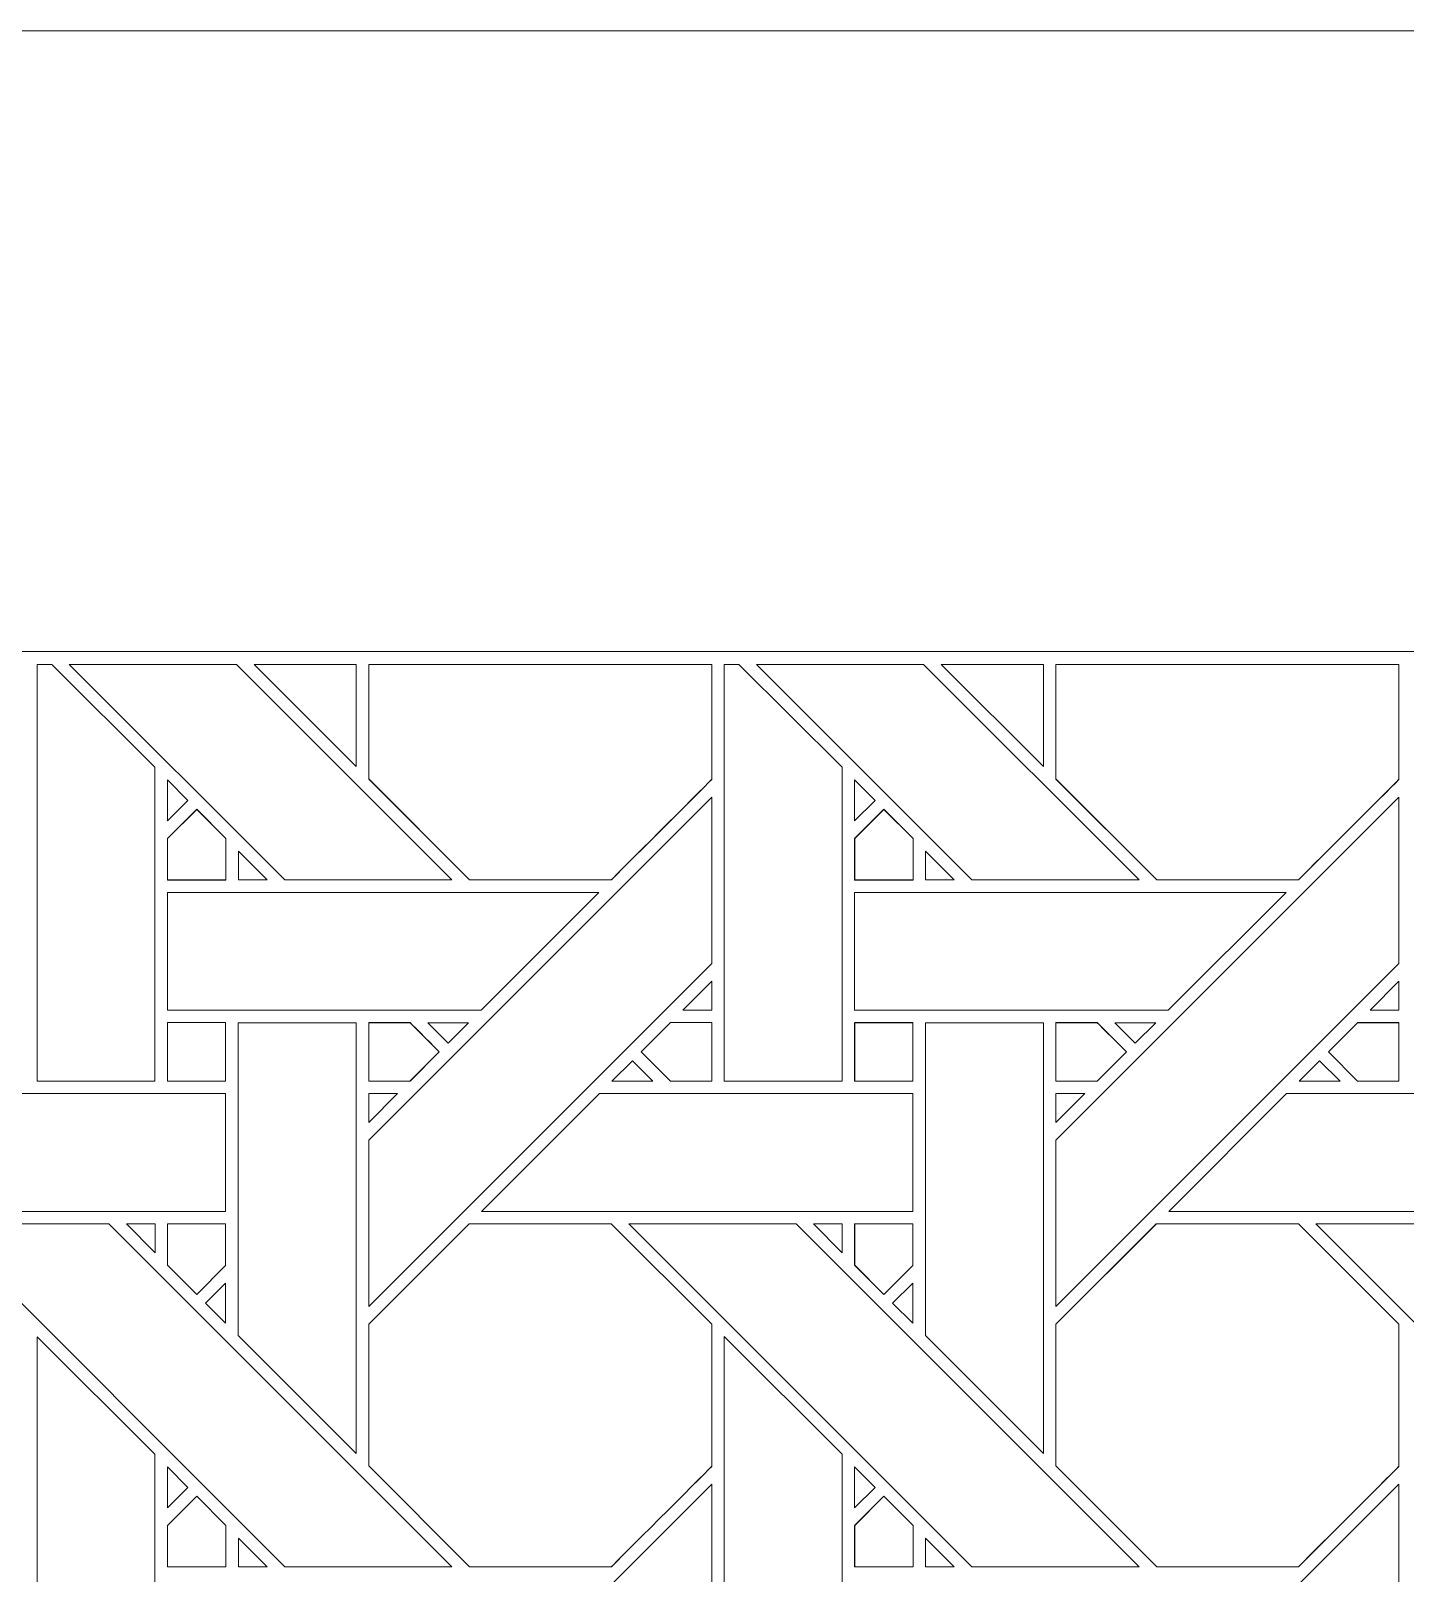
# Model space of a CAD drawing. Header units: inches. Extents: x 3.4 to 21.4, y 0.1 to 18.1.
# Drawn here: x 16.898 to 18.795, y 15.965 to 18.095 of the extents above; entities that cross this region are included whole.
import ezdxf

# ---------------------------------------------------------------- set-up
doc = ezdxf.new("R2010")
doc.units = ezdxf.units.IN
doc.header["$MEASUREMENT"] = 0
doc.layers.add('Design', color=7, linetype='Continuous', lineweight=0)

msp = doc.modelspace()

# ---------------------------------------------------------------- linework, layer by layer
at = {"layer": 'Design'}
for points, knots in [([(3.3829, 18.0948), (3.3829, 18.0948), (3.3829, 0.0948), (3.3829, 0.0948), (3.3829, 0.0948), (21.3829, 0.0948), (21.3829, 0.0948), (21.3829, 0.0948), (21.3829, 18.0948), (21.3829, 18.0948), (21.3829, 18.0948), (3.3829, 18.0948), (3.3829, 18.0948)], [0, 0, 0, 0, 1, 1, 1, 2, 2, 2, 3, 3, 3, 4, 4, 4, 4]), ([(4.2402, 17.2374), (4.2402, 17.2374), (4.2402, 0.9521), (4.2402, 0.9521), (4.2402, 0.9521), (20.5255, 0.9521), (20.5255, 0.9521), (20.5255, 0.9521), (20.5255, 17.2374), (20.5255, 17.2374), (20.5255, 17.2374), (4.2402, 17.2374), (4.2402, 17.2374)], [0, 0, 0, 0, 1, 1, 1, 2, 2, 2, 3, 3, 3, 4, 4, 4, 4]), ([(17.0689, 16.6442), (17.0689, 16.6442), (16.9061, 16.6442), (16.9061, 16.6442), (16.9061, 16.6442), (16.9061, 17.2198), (16.9061, 17.2198), (16.9061, 17.2198), (16.9265, 17.2198), (16.9265, 17.2198), (16.9265, 17.2198), (17.0689, 17.0779), (17.0689, 17.0779), (17.0689, 17.0779), (17.0689, 16.6442), (17.0689, 16.6442)], [0, 0, 0, 0, 1, 1, 1, 2, 2, 2, 3, 3, 3, 4, 4, 4, 5, 5, 5, 5]), ([(17.479, 16.9222), (17.479, 16.9222), (17.248, 16.9222), (17.248, 16.9222), (17.248, 16.9222), (16.9505, 17.2198), (16.9505, 17.2198), (16.9505, 17.2198), (17.1815, 17.2198), (17.1815, 17.2198), (17.1815, 17.2198), (17.479, 16.9222), (17.479, 16.9222)], [0, 0, 0, 0, 1, 1, 1, 2, 2, 2, 3, 3, 3, 4, 4, 4, 4]), ([(17.3469, 17.2198), (17.3469, 17.2198), (17.3469, 17.0786), (17.3469, 17.0786), (17.3469, 17.0786), (17.2058, 17.2198), (17.2058, 17.2198), (17.2058, 17.2198), (17.3469, 17.2198), (17.3469, 17.2198)], [0, 0, 0, 0, 1, 1, 1, 2, 2, 2, 3, 3, 3, 3]), ([(17.8377, 17.2198), (17.8377, 17.2198), (17.8377, 17.0611), (17.8377, 17.0611), (17.82, 17.0431), (17.708, 16.9314), (17.6991, 16.9224), (17.6991, 16.9224), (17.5033, 16.9224), (17.5033, 16.9224), (17.5033, 16.9224), (17.3641, 17.0616), (17.3641, 17.0616), (17.3641, 17.0616), (17.3641, 17.2198), (17.3641, 17.2198), (17.3641, 17.2198), (17.8377, 17.2198), (17.8377, 17.2198)], [0, 0, 0, 0, 1, 1, 1, 2, 2, 2, 3, 3, 3, 4, 4, 4, 5, 5, 5, 6, 6, 6, 6]), ([(17.3641, 17.2198), (17.3641, 17.2198), (17.8377, 17.2198), (17.8377, 17.2198), (17.8377, 17.2198), (17.8377, 17.0609), (17.8377, 17.0609), (17.8199, 17.0429), (17.7079, 16.9312), (17.699, 16.9222), (17.699, 16.9222), (17.5033, 16.9222), (17.5033, 16.9222), (17.5033, 16.9222), (17.3641, 17.0615), (17.3641, 17.0615), (17.3641, 17.0615), (17.3641, 17.2198), (17.3641, 17.2198)], [0, 0, 0, 0, 1, 1, 1, 2, 2, 2, 3, 3, 3, 4, 4, 4, 5, 5, 5, 6, 6, 6, 6]), ([(18.0176, 16.6442), (18.0176, 16.6442), (17.8548, 16.6442), (17.8548, 16.6442), (17.8548, 16.6442), (17.8548, 17.2198), (17.8548, 17.2198), (17.8548, 17.2198), (17.8752, 17.2198), (17.8752, 17.2198), (17.8752, 17.2198), (18.0176, 17.0779), (18.0176, 17.0779), (18.0176, 17.0779), (18.0176, 16.6442), (18.0176, 16.6442)], [0, 0, 0, 0, 1, 1, 1, 2, 2, 2, 3, 3, 3, 4, 4, 4, 5, 5, 5, 5]), ([(18.4278, 16.9222), (18.4278, 16.9222), (18.1968, 16.9222), (18.1968, 16.9222), (18.1968, 16.9222), (17.8993, 17.2198), (17.8993, 17.2198), (17.8993, 17.2198), (18.1302, 17.2198), (18.1302, 17.2198), (18.1302, 17.2198), (18.4278, 16.9222), (18.4278, 16.9222)], [0, 0, 0, 0, 1, 1, 1, 2, 2, 2, 3, 3, 3, 4, 4, 4, 4]), ([(18.2956, 17.2198), (18.2956, 17.2198), (18.2956, 17.0786), (18.2956, 17.0786), (18.2956, 17.0786), (18.1545, 17.2198), (18.1545, 17.2198), (18.1545, 17.2198), (18.2956, 17.2198), (18.2956, 17.2198)], [0, 0, 0, 0, 1, 1, 1, 2, 2, 2, 3, 3, 3, 3]), ([(18.7865, 17.2198), (18.7865, 17.2198), (18.7865, 17.0611), (18.7865, 17.0611), (18.7687, 17.0431), (18.6568, 16.9314), (18.6478, 16.9224), (18.6478, 16.9224), (18.4521, 16.9224), (18.4521, 16.9224), (18.4521, 16.9224), (18.3128, 17.0616), (18.3128, 17.0616), (18.3128, 17.0616), (18.3128, 17.2198), (18.3128, 17.2198), (18.3128, 17.2198), (18.7865, 17.2198), (18.7865, 17.2198)], [0, 0, 0, 0, 1, 1, 1, 2, 2, 2, 3, 3, 3, 4, 4, 4, 5, 5, 5, 6, 6, 6, 6]), ([(18.3128, 17.2198), (18.3128, 17.2198), (18.7865, 17.2198), (18.7865, 17.2198), (18.7865, 17.2198), (18.7865, 17.0609), (18.7865, 17.0609), (18.7685, 17.0428), (18.6565, 16.9311), (18.6477, 16.9222), (18.6477, 16.9222), (18.452, 16.9222), (18.452, 16.9222), (18.452, 16.9222), (18.3128, 17.0615), (18.3128, 17.0615), (18.3128, 17.0615), (18.3128, 17.2198), (18.3128, 17.2198)], [0, 0, 0, 0, 1, 1, 1, 2, 2, 2, 3, 3, 3, 4, 4, 4, 5, 5, 5, 6, 6, 6, 6]), ([(17.0862, 17.0037), (17.0862, 17.0037), (17.0862, 17.0604), (17.0862, 17.0604), (17.0862, 17.0604), (17.1144, 17.0318), (17.1144, 17.0318), (17.1144, 17.0318), (17.0862, 17.0037), (17.0862, 17.0037)], [0, 0, 0, 0, 1, 1, 1, 2, 2, 2, 3, 3, 3, 3]), ([(18.0349, 17.0037), (18.0349, 17.0037), (18.0349, 17.0604), (18.0349, 17.0604), (18.0349, 17.0604), (18.0631, 17.0318), (18.0631, 17.0318), (18.0631, 17.0318), (18.0349, 17.0037), (18.0349, 17.0037)], [0, 0, 0, 0, 1, 1, 1, 2, 2, 2, 3, 3, 3, 3]), ([(17.0862, 16.9221), (17.0862, 16.9221), (17.0862, 16.9794), (17.0862, 16.9794), (17.0862, 16.9794), (17.1266, 17.0198), (17.1266, 17.0198), (17.1266, 17.0198), (17.1669, 16.9794), (17.1669, 16.9794), (17.1669, 16.9794), (17.1669, 16.9221), (17.1669, 16.9221), (17.1669, 16.9221), (17.0862, 16.9221), (17.0862, 16.9221)], [0, 0, 0, 0, 1, 1, 1, 2, 2, 2, 3, 3, 3, 4, 4, 4, 5, 5, 5, 5]), ([(17.1265, 17.0196), (17.1265, 17.0196), (17.1668, 16.9793), (17.1668, 16.9793), (17.1668, 16.9793), (17.1668, 16.922), (17.1668, 16.922), (17.1668, 16.922), (17.0862, 16.922), (17.0862, 16.922), (17.0862, 16.922), (17.0862, 16.9793), (17.0862, 16.9793), (17.0862, 16.9793), (17.1265, 17.0196), (17.1265, 17.0196)], [0, 0, 0, 0, 1, 1, 1, 2, 2, 2, 3, 3, 3, 4, 4, 4, 5, 5, 5, 5]), ([(17.8377, 17.0365), (17.8377, 17.0365), (17.8377, 16.8065), (17.8377, 16.8065), (17.8377, 16.8065), (17.364, 16.3328), (17.364, 16.3328), (17.364, 16.3328), (17.364, 16.5629), (17.364, 16.5629), (17.364, 16.5629), (17.8377, 17.0365), (17.8377, 17.0365)], [0, 0, 0, 0, 1, 1, 1, 2, 2, 2, 3, 3, 3, 4, 4, 4, 4]), ([(18.0752, 17.0196), (18.0752, 17.0196), (18.1156, 16.9793), (18.1156, 16.9793), (18.1156, 16.9793), (18.1156, 16.922), (18.1156, 16.922), (18.1156, 16.922), (18.0349, 16.922), (18.0349, 16.922), (18.0349, 16.922), (18.0349, 16.9793), (18.0349, 16.9793), (18.0349, 16.9793), (18.0752, 17.0196), (18.0752, 17.0196)], [0, 0, 0, 0, 1, 1, 1, 2, 2, 2, 3, 3, 3, 4, 4, 4, 5, 5, 5, 5]), ([(18.035, 16.9221), (18.035, 16.9221), (18.035, 16.9794), (18.035, 16.9794), (18.035, 16.9794), (18.0753, 17.0198), (18.0753, 17.0198), (18.0753, 17.0198), (18.1156, 16.9794), (18.1156, 16.9794), (18.1156, 16.9794), (18.1156, 16.9221), (18.1156, 16.9221), (18.1156, 16.9221), (18.035, 16.9221), (18.035, 16.9221)], [0, 0, 0, 0, 1, 1, 1, 2, 2, 2, 3, 3, 3, 4, 4, 4, 5, 5, 5, 5]), ([(18.7864, 17.0365), (18.7864, 17.0365), (18.7864, 16.8065), (18.7864, 16.8065), (18.7864, 16.8065), (18.3128, 16.3328), (18.3128, 16.3328), (18.3128, 16.3328), (18.3128, 16.5629), (18.3128, 16.5629), (18.3128, 16.5629), (18.7864, 17.0365), (18.7864, 17.0365)], [0, 0, 0, 0, 1, 1, 1, 2, 2, 2, 3, 3, 3, 4, 4, 4, 4]), ([(17.1841, 16.9222), (17.1841, 16.9222), (17.1841, 16.962), (17.1841, 16.962), (17.1841, 16.962), (17.2238, 16.9222), (17.2238, 16.9222), (17.2238, 16.9222), (17.1841, 16.9222), (17.1841, 16.9222)], [0, 0, 0, 0, 1, 1, 1, 2, 2, 2, 3, 3, 3, 3]), ([(18.1328, 16.9222), (18.1328, 16.9222), (18.1328, 16.962), (18.1328, 16.962), (18.1328, 16.962), (18.1725, 16.9222), (18.1725, 16.9222), (18.1725, 16.9222), (18.1328, 16.9222), (18.1328, 16.9222)], [0, 0, 0, 0, 1, 1, 1, 2, 2, 2, 3, 3, 3, 3]), ([(17.6819, 16.905), (17.6819, 16.905), (17.5191, 16.7423), (17.5191, 16.7423), (17.5191, 16.7423), (17.0862, 16.7423), (17.0862, 16.7423), (17.0862, 16.7423), (17.0862, 16.905), (17.0862, 16.905), (17.0862, 16.905), (17.6819, 16.905), (17.6819, 16.905)], [0, 0, 0, 0, 1, 1, 1, 2, 2, 2, 3, 3, 3, 4, 4, 4, 4]), ([(18.6306, 16.905), (18.6306, 16.905), (18.4679, 16.7423), (18.4679, 16.7423), (18.4679, 16.7423), (18.0349, 16.7423), (18.0349, 16.7423), (18.0349, 16.7423), (18.0349, 16.905), (18.0349, 16.905), (18.0349, 16.905), (18.6306, 16.905), (18.6306, 16.905)], [0, 0, 0, 0, 1, 1, 1, 2, 2, 2, 3, 3, 3, 4, 4, 4, 4]), ([(17.8377, 16.7423), (17.8377, 16.7423), (17.7979, 16.7423), (17.7979, 16.7423), (17.7979, 16.7423), (17.8377, 16.7821), (17.8377, 16.7821), (17.8377, 16.7821), (17.8377, 16.7423), (17.8377, 16.7423)], [0, 0, 0, 0, 1, 1, 1, 2, 2, 2, 3, 3, 3, 3]), ([(18.7467, 16.7423), (18.7467, 16.7423), (18.7864, 16.7821), (18.7864, 16.7821), (18.7864, 16.7821), (18.7864, 16.7423), (18.7864, 16.7423), (18.7864, 16.7423), (18.7467, 16.7423), (18.7467, 16.7423)], [0, 0, 0, 0, 1, 1, 1, 2, 2, 2, 3, 3, 3, 3]), ([(17.0862, 16.6443), (17.0862, 16.6443), (17.0862, 16.7251), (17.0862, 16.7251), (17.0862, 16.7251), (17.1664, 16.7251), (17.1664, 16.7251), (17.1664, 16.7251), (17.1664, 16.6443), (17.1664, 16.6443), (17.1664, 16.6443), (17.0862, 16.6443), (17.0862, 16.6443)], [0, 0, 0, 0, 1, 1, 1, 2, 2, 2, 3, 3, 3, 4, 4, 4, 4]), ([(17.1664, 16.6443), (17.1664, 16.6443), (17.0862, 16.6443), (17.0862, 16.6443), (17.0862, 16.6443), (17.0862, 16.7251), (17.0862, 16.7251), (17.0862, 16.7251), (17.1664, 16.7251), (17.1664, 16.7251), (17.1664, 16.7251), (17.1664, 16.6443), (17.1664, 16.6443)], [0, 0, 0, 0, 1, 1, 1, 2, 2, 2, 3, 3, 3, 4, 4, 4, 4]), ([(17.184, 16.2928), (17.184, 16.2928), (17.184, 16.725), (17.184, 16.725), (17.184, 16.725), (17.3469, 16.725), (17.3469, 16.725), (17.3469, 16.725), (17.3469, 16.1299), (17.3469, 16.1299), (17.3469, 16.1299), (17.184, 16.2928), (17.184, 16.2928)], [0, 0, 0, 0, 1, 1, 1, 2, 2, 2, 3, 3, 3, 4, 4, 4, 4]), ([(17.4614, 16.6847), (17.4614, 16.6847), (17.421, 16.6442), (17.421, 16.6442), (17.421, 16.6442), (17.364, 16.6442), (17.364, 16.6442), (17.364, 16.6442), (17.364, 16.725), (17.364, 16.725), (17.364, 16.725), (17.4211, 16.725), (17.4211, 16.725), (17.4264, 16.7197), (17.4572, 16.6889), (17.4614, 16.6847)], [0, 0, 0, 0, 1, 1, 1, 2, 2, 2, 3, 3, 3, 4, 4, 4, 5, 5, 5, 5]), ([(17.3641, 16.6444), (17.3641, 16.6444), (17.3641, 16.7251), (17.3641, 16.7251), (17.3641, 16.7251), (17.4212, 16.7251), (17.4212, 16.7251), (17.4263, 16.72), (17.4571, 16.6892), (17.4615, 16.6848), (17.4615, 16.6848), (17.4211, 16.6444), (17.4211, 16.6444), (17.4211, 16.6444), (17.3641, 16.6444), (17.3641, 16.6444)], [0, 0, 0, 0, 1, 1, 1, 2, 2, 2, 3, 3, 3, 4, 4, 4, 5, 5, 5, 5]), ([(17.4455, 16.725), (17.4455, 16.725), (17.5019, 16.725), (17.5019, 16.725), (17.5019, 16.725), (17.4736, 16.6968), (17.4736, 16.6968), (17.4736, 16.6968), (17.4455, 16.725), (17.4455, 16.725)], [0, 0, 0, 0, 1, 1, 1, 2, 2, 2, 3, 3, 3, 3]), ([(17.7402, 16.6846), (17.7402, 16.6846), (17.7807, 16.7251), (17.7807, 16.7251), (17.7807, 16.7251), (17.8378, 16.7251), (17.8378, 16.7251), (17.8378, 16.7251), (17.8378, 16.6442), (17.8378, 16.6442), (17.8378, 16.6442), (17.7806, 16.6442), (17.7806, 16.6442), (17.7806, 16.6442), (17.7402, 16.6846), (17.7402, 16.6846)], [0, 0, 0, 0, 1, 1, 1, 2, 2, 2, 3, 3, 3, 4, 4, 4, 5, 5, 5, 5]), ([(17.7403, 16.6847), (17.7403, 16.6847), (17.7807, 16.7251), (17.7807, 16.7251), (17.7807, 16.7251), (17.8378, 16.7251), (17.8378, 16.7251), (17.8378, 16.7251), (17.8378, 16.6442), (17.8378, 16.6442), (17.8378, 16.6442), (17.7806, 16.6442), (17.7806, 16.6442), (17.7806, 16.6442), (17.7403, 16.6847), (17.7403, 16.6847)], [0, 0, 0, 0, 1, 1, 1, 2, 2, 2, 3, 3, 3, 4, 4, 4, 5, 5, 5, 5]), ([(18.1152, 16.725), (18.1152, 16.725), (18.1152, 16.6442), (18.1152, 16.6442), (18.1152, 16.6442), (18.0349, 16.6442), (18.0349, 16.6442), (18.0349, 16.6442), (18.0349, 16.725), (18.0349, 16.725), (18.0349, 16.725), (18.1152, 16.725), (18.1152, 16.725)], [0, 0, 0, 0, 1, 1, 1, 2, 2, 2, 3, 3, 3, 4, 4, 4, 4]), ([(18.035, 16.6444), (18.035, 16.6444), (18.035, 16.7251), (18.035, 16.7251), (18.035, 16.7251), (18.1152, 16.7251), (18.1152, 16.7251), (18.1152, 16.7251), (18.1152, 16.6444), (18.1152, 16.6444), (18.1152, 16.6444), (18.035, 16.6444), (18.035, 16.6444)], [0, 0, 0, 0, 1, 1, 1, 2, 2, 2, 3, 3, 3, 4, 4, 4, 4]), ([(18.1327, 16.2928), (18.1327, 16.2928), (18.1327, 16.725), (18.1327, 16.725), (18.1327, 16.725), (18.2956, 16.725), (18.2956, 16.725), (18.2956, 16.725), (18.2956, 16.1299), (18.2956, 16.1299), (18.2956, 16.1299), (18.1327, 16.2928), (18.1327, 16.2928)], [0, 0, 0, 0, 1, 1, 1, 2, 2, 2, 3, 3, 3, 4, 4, 4, 4]), ([(18.3128, 16.6444), (18.3128, 16.6444), (18.3128, 16.7251), (18.3128, 16.7251), (18.3128, 16.7251), (18.3699, 16.7251), (18.3699, 16.7251), (18.3751, 16.72), (18.4058, 16.6892), (18.4102, 16.6848), (18.4102, 16.6848), (18.3698, 16.6444), (18.3698, 16.6444), (18.3698, 16.6444), (18.3128, 16.6444), (18.3128, 16.6444)], [0, 0, 0, 0, 1, 1, 1, 2, 2, 2, 3, 3, 3, 4, 4, 4, 5, 5, 5, 5]), ([(18.4102, 16.6847), (18.4102, 16.6847), (18.3697, 16.6442), (18.3697, 16.6442), (18.3697, 16.6442), (18.3128, 16.6442), (18.3128, 16.6442), (18.3128, 16.6442), (18.3128, 16.725), (18.3128, 16.725), (18.3128, 16.725), (18.3698, 16.725), (18.3698, 16.725), (18.3751, 16.7197), (18.406, 16.6889), (18.4102, 16.6847)], [0, 0, 0, 0, 1, 1, 1, 2, 2, 2, 3, 3, 3, 4, 4, 4, 5, 5, 5, 5]), ([(18.3942, 16.725), (18.3942, 16.725), (18.4506, 16.725), (18.4506, 16.725), (18.4506, 16.725), (18.4224, 16.6968), (18.4224, 16.6968), (18.4224, 16.6968), (18.3942, 16.725), (18.3942, 16.725)], [0, 0, 0, 0, 1, 1, 1, 2, 2, 2, 3, 3, 3, 3]), ([(18.7294, 16.6444), (18.7294, 16.6444), (18.689, 16.6847), (18.689, 16.6847), (18.689, 16.6847), (18.7295, 16.7252), (18.7295, 16.7252), (18.7295, 16.7252), (18.7865, 16.7252), (18.7865, 16.7252), (18.7865, 16.7252), (18.7865, 16.6444), (18.7865, 16.6444), (18.7865, 16.6444), (18.7294, 16.6444), (18.7294, 16.6444)], [0, 0, 0, 0, 1, 1, 1, 2, 2, 2, 3, 3, 3, 4, 4, 4, 5, 5, 5, 5]), ([(18.689, 16.6846), (18.689, 16.6846), (18.7294, 16.725), (18.7294, 16.725), (18.7294, 16.725), (18.7864, 16.725), (18.7864, 16.725), (18.7864, 16.725), (18.7864, 16.6442), (18.7864, 16.6442), (18.7864, 16.6442), (18.7293, 16.6442), (18.7293, 16.6442), (18.7293, 16.6442), (18.689, 16.6846), (18.689, 16.6846)], [0, 0, 0, 0, 1, 1, 1, 2, 2, 2, 3, 3, 3, 4, 4, 4, 5, 5, 5, 5]), ([(17.7564, 16.6442), (17.7564, 16.6442), (17.6999, 16.6442), (17.6999, 16.6442), (17.6999, 16.6442), (17.7281, 16.6725), (17.7281, 16.6725), (17.7281, 16.6725), (17.7564, 16.6442), (17.7564, 16.6442)], [0, 0, 0, 0, 1, 1, 1, 2, 2, 2, 3, 3, 3, 3]), ([(18.7051, 16.6442), (18.7051, 16.6442), (18.6486, 16.6442), (18.6486, 16.6442), (18.6486, 16.6442), (18.6768, 16.6725), (18.6768, 16.6725), (18.6768, 16.6725), (18.7051, 16.6442), (18.7051, 16.6442)], [0, 0, 0, 0, 1, 1, 1, 2, 2, 2, 3, 3, 3, 3]), ([(17.1664, 16.6271), (17.1664, 16.6271), (17.1664, 16.4643), (17.1664, 16.4643), (17.1664, 16.4643), (16.5711, 16.4643), (16.5711, 16.4643), (16.5711, 16.4643), (16.734, 16.6271), (16.734, 16.6271), (16.734, 16.6271), (17.1664, 16.6271), (17.1664, 16.6271)], [0, 0, 0, 0, 1, 1, 1, 2, 2, 2, 3, 3, 3, 4, 4, 4, 4]), ([(17.4039, 16.6271), (17.4039, 16.6271), (17.364, 16.5873), (17.364, 16.5873), (17.364, 16.5873), (17.364, 16.6271), (17.364, 16.6271), (17.364, 16.6271), (17.4039, 16.6271), (17.4039, 16.6271)], [0, 0, 0, 0, 1, 1, 1, 2, 2, 2, 3, 3, 3, 3]), ([(18.1152, 16.6271), (18.1152, 16.6271), (18.1152, 16.4643), (18.1152, 16.4643), (18.1152, 16.4643), (17.5199, 16.4643), (17.5199, 16.4643), (17.5199, 16.4643), (17.6827, 16.6271), (17.6827, 16.6271), (17.6827, 16.6271), (18.1152, 16.6271), (18.1152, 16.6271)], [0, 0, 0, 0, 1, 1, 1, 2, 2, 2, 3, 3, 3, 4, 4, 4, 4]), ([(18.3526, 16.6271), (18.3526, 16.6271), (18.3128, 16.5873), (18.3128, 16.5873), (18.3128, 16.5873), (18.3128, 16.6271), (18.3128, 16.6271), (18.3128, 16.6271), (18.3526, 16.6271), (18.3526, 16.6271)], [0, 0, 0, 0, 1, 1, 1, 2, 2, 2, 3, 3, 3, 3]), ([(19.0639, 16.6271), (19.0639, 16.6271), (19.0639, 16.4643), (19.0639, 16.4643), (19.0639, 16.4643), (18.4686, 16.4643), (18.4686, 16.4643), (18.4686, 16.4643), (18.6314, 16.6271), (18.6314, 16.6271), (18.6314, 16.6271), (19.0639, 16.6271), (19.0639, 16.6271)], [0, 0, 0, 0, 1, 1, 1, 2, 2, 2, 3, 3, 3, 4, 4, 4, 4]), ([(17.479, 15.9735), (17.479, 15.9735), (17.248, 15.9735), (17.248, 15.9735), (17.248, 15.9735), (16.7745, 16.4472), (16.7745, 16.4472), (16.7745, 16.4472), (17.0054, 16.4472), (17.0054, 16.4472), (17.0054, 16.4472), (17.479, 15.9735), (17.479, 15.9735)], [0, 0, 0, 0, 1, 1, 1, 2, 2, 2, 3, 3, 3, 4, 4, 4, 4]), ([(17.0295, 16.4471), (17.0295, 16.4471), (17.069, 16.4471), (17.069, 16.4471), (17.069, 16.4471), (17.069, 16.4073), (17.069, 16.4073), (17.069, 16.4073), (17.0295, 16.4471), (17.0295, 16.4471)], [0, 0, 0, 0, 1, 1, 1, 2, 2, 2, 3, 3, 3, 3]), ([(17.1665, 16.4472), (17.1665, 16.4472), (17.1665, 16.3896), (17.1665, 16.3896), (17.1665, 16.3896), (17.1266, 16.3497), (17.1266, 16.3497), (17.1266, 16.3497), (17.0862, 16.39), (17.0862, 16.39), (17.0862, 16.39), (17.0862, 16.4472), (17.0862, 16.4472), (17.0862, 16.4472), (17.1665, 16.4472), (17.1665, 16.4472)], [0, 0, 0, 0, 1, 1, 1, 2, 2, 2, 3, 3, 3, 4, 4, 4, 5, 5, 5, 5]), ([(17.1665, 16.4472), (17.1665, 16.4472), (17.1665, 16.3896), (17.1665, 16.3896), (17.1665, 16.3896), (17.1265, 16.3496), (17.1265, 16.3496), (17.1265, 16.3496), (17.0862, 16.39), (17.0862, 16.39), (17.0862, 16.39), (17.0862, 16.4472), (17.0862, 16.4472), (17.0862, 16.4472), (17.1665, 16.4472), (17.1665, 16.4472)], [0, 0, 0, 0, 1, 1, 1, 2, 2, 2, 3, 3, 3, 4, 4, 4, 5, 5, 5, 5]), ([(17.5027, 16.4471), (17.5027, 16.4471), (17.6989, 16.4471), (17.6989, 16.4471), (17.6989, 16.4471), (17.8377, 16.3084), (17.8377, 16.3084), (17.8377, 16.3084), (17.8377, 16.1122), (17.8377, 16.1122), (17.8201, 16.0945), (17.7081, 15.9827), (17.699, 15.9735), (17.699, 15.9735), (17.5033, 15.9735), (17.5033, 15.9735), (17.5033, 15.9735), (17.364, 16.1128), (17.364, 16.1128), (17.364, 16.1128), (17.364, 16.3084), (17.364, 16.3084), (17.364, 16.3084), (17.5027, 16.4471), (17.5027, 16.4471)], [0, 0, 0, 0, 1, 1, 1, 2, 2, 2, 3, 3, 3, 4, 4, 4, 5, 5, 5, 6, 6, 6, 7, 7, 7, 8, 8, 8, 8]), ([(17.5028, 16.4473), (17.5028, 16.4473), (17.699, 16.4473), (17.699, 16.4473), (17.699, 16.4473), (17.8378, 16.3085), (17.8378, 16.3085), (17.8378, 16.3085), (17.8378, 16.1123), (17.8378, 16.1123), (17.82, 16.0944), (17.708, 15.9827), (17.6991, 15.9736), (17.6991, 15.9736), (17.5033, 15.9736), (17.5033, 15.9736), (17.5033, 15.9736), (17.3641, 16.1129), (17.3641, 16.1129), (17.3641, 16.1129), (17.3641, 16.3085), (17.3641, 16.3085), (17.3641, 16.3085), (17.5028, 16.4473), (17.5028, 16.4473)], [0, 0, 0, 0, 1, 1, 1, 2, 2, 2, 3, 3, 3, 4, 4, 4, 5, 5, 5, 6, 6, 6, 7, 7, 7, 8, 8, 8, 8]), ([(18.4278, 15.9735), (18.4278, 15.9735), (18.1968, 15.9735), (18.1968, 15.9735), (18.1968, 15.9735), (17.7232, 16.4472), (17.7232, 16.4472), (17.7232, 16.4472), (17.9541, 16.4472), (17.9541, 16.4472), (17.9541, 16.4472), (18.4278, 15.9735), (18.4278, 15.9735)], [0, 0, 0, 0, 1, 1, 1, 2, 2, 2, 3, 3, 3, 4, 4, 4, 4]), ([(17.9783, 16.4471), (17.9783, 16.4471), (18.0177, 16.4471), (18.0177, 16.4471), (18.0177, 16.4471), (18.0177, 16.4073), (18.0177, 16.4073), (18.0177, 16.4073), (17.9783, 16.4471), (17.9783, 16.4471)], [0, 0, 0, 0, 1, 1, 1, 2, 2, 2, 3, 3, 3, 3]), ([(18.0752, 16.3496), (18.0752, 16.3496), (18.0349, 16.3899), (18.0349, 16.3899), (18.0349, 16.3899), (18.0349, 16.4472), (18.0349, 16.4472), (18.0349, 16.4472), (18.1152, 16.4472), (18.1152, 16.4472), (18.1152, 16.4472), (18.1152, 16.3896), (18.1152, 16.3896), (18.1152, 16.3896), (18.0752, 16.3496), (18.0752, 16.3496)], [0, 0, 0, 0, 1, 1, 1, 2, 2, 2, 3, 3, 3, 4, 4, 4, 5, 5, 5, 5]), ([(18.1152, 16.4473), (18.1152, 16.4473), (18.1152, 16.3897), (18.1152, 16.3897), (18.1152, 16.3897), (18.0753, 16.3497), (18.0753, 16.3497), (18.0753, 16.3497), (18.035, 16.3901), (18.035, 16.3901), (18.035, 16.3901), (18.035, 16.4473), (18.035, 16.4473), (18.035, 16.4473), (18.1152, 16.4473), (18.1152, 16.4473)], [0, 0, 0, 0, 1, 1, 1, 2, 2, 2, 3, 3, 3, 4, 4, 4, 5, 5, 5, 5]), ([(18.4516, 16.4473), (18.4516, 16.4473), (18.6478, 16.4473), (18.6478, 16.4473), (18.6478, 16.4473), (18.7865, 16.3085), (18.7865, 16.3085), (18.7865, 16.3085), (18.7865, 16.1123), (18.7865, 16.1123), (18.7687, 16.0944), (18.6568, 15.9827), (18.6478, 15.9736), (18.6478, 15.9736), (18.4521, 15.9736), (18.4521, 15.9736), (18.4521, 15.9736), (18.3128, 16.1129), (18.3128, 16.1129), (18.3128, 16.1129), (18.3128, 16.3085), (18.3128, 16.3085), (18.3128, 16.3085), (18.4516, 16.4473), (18.4516, 16.4473)], [0, 0, 0, 0, 1, 1, 1, 2, 2, 2, 3, 3, 3, 4, 4, 4, 5, 5, 5, 6, 6, 6, 7, 7, 7, 8, 8, 8, 8]), ([(18.4515, 16.4471), (18.4515, 16.4471), (18.6477, 16.4471), (18.6477, 16.4471), (18.6477, 16.4471), (18.7864, 16.3084), (18.7864, 16.3084), (18.7864, 16.3084), (18.7864, 16.1122), (18.7864, 16.1122), (18.7684, 16.0941), (18.6565, 15.9824), (18.6477, 15.9735), (18.6477, 15.9735), (18.452, 15.9735), (18.452, 15.9735), (18.452, 15.9735), (18.3128, 16.1128), (18.3128, 16.1128), (18.3128, 16.1128), (18.3128, 16.3084), (18.3128, 16.3084), (18.3128, 16.3084), (18.4515, 16.4471), (18.4515, 16.4471)], [0, 0, 0, 0, 1, 1, 1, 2, 2, 2, 3, 3, 3, 4, 4, 4, 5, 5, 5, 6, 6, 6, 7, 7, 7, 8, 8, 8, 8]), ([(19.3765, 15.9735), (19.3765, 15.9735), (19.1455, 15.9735), (19.1455, 15.9735), (19.1455, 15.9735), (18.6719, 16.4472), (18.6719, 16.4472), (18.6719, 16.4472), (18.9029, 16.4472), (18.9029, 16.4472), (18.9029, 16.4472), (19.3765, 15.9735), (19.3765, 15.9735)], [0, 0, 0, 0, 1, 1, 1, 2, 2, 2, 3, 3, 3, 4, 4, 4, 4]), ([(17.1664, 16.3653), (17.1664, 16.3653), (17.1664, 16.3102), (17.1664, 16.3102), (17.1664, 16.3102), (17.1387, 16.3375), (17.1387, 16.3375), (17.1387, 16.3375), (17.1664, 16.3653), (17.1664, 16.3653)], [0, 0, 0, 0, 1, 1, 1, 2, 2, 2, 3, 3, 3, 3]), ([(18.1152, 16.3653), (18.1152, 16.3653), (18.1152, 16.3102), (18.1152, 16.3102), (18.1152, 16.3102), (18.0874, 16.3375), (18.0874, 16.3375), (18.0874, 16.3375), (18.1152, 16.3653), (18.1152, 16.3653)], [0, 0, 0, 0, 1, 1, 1, 2, 2, 2, 3, 3, 3, 3]), ([(16.9061, 15.6955), (16.9061, 15.6955), (16.9061, 16.2913), (16.9061, 16.2913), (16.9061, 16.2913), (17.0689, 16.1292), (17.0689, 16.1292), (17.0689, 16.1292), (17.0689, 15.6955), (17.0689, 15.6955), (17.0689, 15.6955), (16.9061, 15.6955), (16.9061, 15.6955)], [0, 0, 0, 0, 1, 1, 1, 2, 2, 2, 3, 3, 3, 4, 4, 4, 4]), ([(17.8548, 15.6955), (17.8548, 15.6955), (17.8548, 16.2914), (17.8548, 16.2914), (17.8548, 16.2914), (18.0176, 16.1292), (18.0176, 16.1292), (18.0176, 16.1292), (18.0176, 15.6955), (18.0176, 15.6955), (18.0176, 15.6955), (17.8548, 15.6955), (17.8548, 15.6955)], [0, 0, 0, 0, 1, 1, 1, 2, 2, 2, 3, 3, 3, 4, 4, 4, 4]), ([(17.0862, 16.0549), (17.0862, 16.0549), (17.0862, 16.1117), (17.0862, 16.1117), (17.0862, 16.1117), (17.1144, 16.0831), (17.1144, 16.0831), (17.1144, 16.0831), (17.0862, 16.0549), (17.0862, 16.0549)], [0, 0, 0, 0, 1, 1, 1, 2, 2, 2, 3, 3, 3, 3]), ([(18.0349, 16.0549), (18.0349, 16.0549), (18.0349, 16.1117), (18.0349, 16.1117), (18.0349, 16.1117), (18.0631, 16.0831), (18.0631, 16.0831), (18.0631, 16.0831), (18.0349, 16.0549), (18.0349, 16.0549)], [0, 0, 0, 0, 1, 1, 1, 2, 2, 2, 3, 3, 3, 3]), ([(17.8377, 15.8577), (17.8377, 15.8577), (17.364, 15.3841), (17.364, 15.3841), (17.364, 15.3841), (17.364, 15.6142), (17.364, 15.6142), (17.364, 15.6142), (17.8377, 16.0878), (17.8377, 16.0878), (17.8377, 16.0878), (17.8377, 15.8577), (17.8377, 15.8577)], [0, 0, 0, 0, 1, 1, 1, 2, 2, 2, 3, 3, 3, 4, 4, 4, 4]), ([(18.7864, 15.8577), (18.7864, 15.8577), (18.3128, 15.3841), (18.3128, 15.3841), (18.3128, 15.3841), (18.3128, 15.6142), (18.3128, 15.6142), (18.3128, 15.6142), (18.7864, 16.0878), (18.7864, 16.0878), (18.7864, 16.0878), (18.7864, 15.8577), (18.7864, 15.8577)], [0, 0, 0, 0, 1, 1, 1, 2, 2, 2, 3, 3, 3, 4, 4, 4, 4]), ([(17.0862, 15.9733), (17.0862, 15.9733), (17.0862, 16.0306), (17.0862, 16.0306), (17.0862, 16.0306), (17.1265, 16.071), (17.1265, 16.071), (17.1265, 16.071), (17.1669, 16.0306), (17.1669, 16.0306), (17.1669, 16.0306), (17.1669, 15.9733), (17.1669, 15.9733), (17.1669, 15.9733), (17.0862, 15.9733), (17.0862, 15.9733)], [0, 0, 0, 0, 1, 1, 1, 2, 2, 2, 3, 3, 3, 4, 4, 4, 5, 5, 5, 5]), ([(17.1265, 16.071), (17.1265, 16.071), (17.1669, 16.0306), (17.1669, 16.0306), (17.1669, 16.0306), (17.1669, 15.9733), (17.1669, 15.9733), (17.1669, 15.9733), (17.0862, 15.9733), (17.0862, 15.9733), (17.0862, 15.9733), (17.0862, 16.0306), (17.0862, 16.0306), (17.0862, 16.0306), (17.1265, 16.071), (17.1265, 16.071)], [0, 0, 0, 0, 1, 1, 1, 2, 2, 2, 3, 3, 3, 4, 4, 4, 5, 5, 5, 5]), ([(18.0752, 16.0709), (18.0752, 16.0709), (18.1156, 16.0306), (18.1156, 16.0306), (18.1156, 16.0306), (18.1156, 15.9733), (18.1156, 15.9733), (18.1156, 15.9733), (18.0349, 15.9733), (18.0349, 15.9733), (18.0349, 15.9733), (18.0349, 16.0306), (18.0349, 16.0306), (18.0349, 16.0306), (18.0752, 16.0709), (18.0752, 16.0709)], [0, 0, 0, 0, 1, 1, 1, 2, 2, 2, 3, 3, 3, 4, 4, 4, 5, 5, 5, 5]), ([(18.035, 15.9734), (18.035, 15.9734), (18.035, 16.0307), (18.035, 16.0307), (18.035, 16.0307), (18.0753, 16.071), (18.0753, 16.071), (18.0753, 16.071), (18.1156, 16.0307), (18.1156, 16.0307), (18.1156, 16.0307), (18.1156, 15.9734), (18.1156, 15.9734), (18.1156, 15.9734), (18.035, 15.9734), (18.035, 15.9734)], [0, 0, 0, 0, 1, 1, 1, 2, 2, 2, 3, 3, 3, 4, 4, 4, 5, 5, 5, 5]), ([(17.1841, 15.9735), (17.1841, 15.9735), (17.1841, 16.0133), (17.1841, 16.0133), (17.1841, 16.0133), (17.2238, 15.9735), (17.2238, 15.9735), (17.2238, 15.9735), (17.1841, 15.9735), (17.1841, 15.9735)], [0, 0, 0, 0, 1, 1, 1, 2, 2, 2, 3, 3, 3, 3]), ([(18.1328, 15.9735), (18.1328, 15.9735), (18.1328, 16.0133), (18.1328, 16.0133), (18.1328, 16.0133), (18.1725, 15.9735), (18.1725, 15.9735), (18.1725, 15.9735), (18.1328, 15.9735), (18.1328, 15.9735)], [0, 0, 0, 0, 1, 1, 1, 2, 2, 2, 3, 3, 3, 3])]:
    msp.add_open_spline(points, degree=3, knots=knots, dxfattribs=at)

doc.saveas('drawing.dxf')
